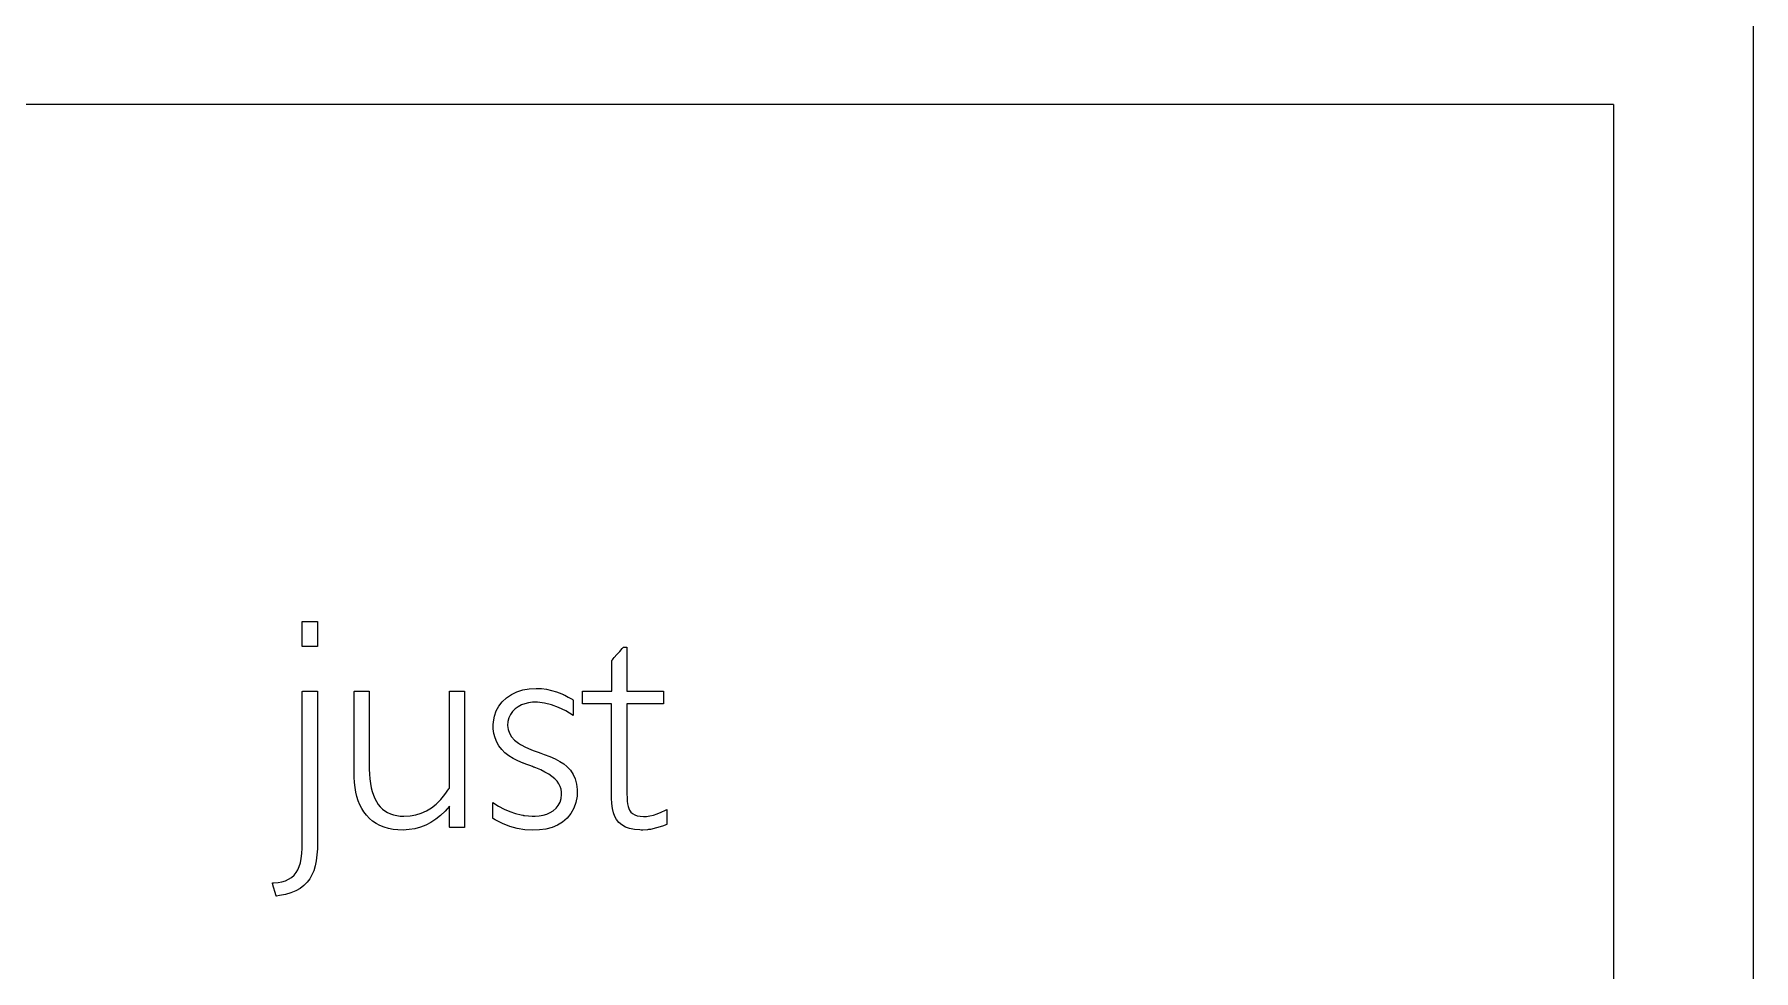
# Model space of a CAD drawing. Header units: millimetres. Extents: x 2232 to 85269, y -3593 to 5869.
# Drawn here: x 43522.5 to 43596, y -1496.8 to -1456.7 of the extents above; entities that cross this region are included whole.
import ezdxf

# ---------------------------------------------------------------- set-up
doc = ezdxf.new("R2010")
doc.units = ezdxf.units.MM
doc.layers.add('Standart', color=7, linetype='Continuous')

msp = doc.modelspace()

# ---------------------------------------------------------------- linework, layer by layer
at = {"layer": 'Standart', "color": 250, "linetype": 'Continuous', "lineweight": 5}
for points in [[(43596.01, -1762.073), (43596.01, 82.352)], [(43590.01, -1459.725), (43320.01, -1459.725)], [(43590.01, -1459.725), (43590.01, -1535.276)]]:
    msp.add_lwpolyline(points, dxfattribs=at)
at = {"layer": 'Standart', "color": 159, "linetype": 'Continuous', "lineweight": -3}
for points in [[(43533.925, -1482.896), (43533.925, -1481.826)], [(43533.925, -1481.826), (43534.573, -1481.826)], [(43534.573, -1481.826), (43534.573, -1482.896)], [(43534.573, -1482.896), (43533.925, -1482.896)], [(43547.194, -1483.463), (43547.227, -1483.425)], [(43547.227, -1483.425), (43547.272, -1483.373)], [(43547.272, -1483.373), (43547.384, -1483.244)], [(43547.384, -1483.244), (43547.503, -1483.107)], [(43547.503, -1483.107), (43547.603, -1482.991)], [(43547.603, -1482.991), (43547.639, -1482.951)], [(43547.639, -1482.951), (43547.659, -1482.927)], [(43547.659, -1482.927), (43547.669, -1482.922)], [(43547.669, -1482.922), (43547.725, -1482.922)], [(43547.725, -1482.922), (43547.794, -1482.922)], [(43547.794, -1482.922), (43547.813, -1482.922)], [(43547.813, -1482.922), (43547.815, -1482.922)], [(43547.815, -1482.922), (43547.815, -1482.937)], [(43547.815, -1482.937), (43547.815, -1482.969)], [(43547.815, -1482.969), (43547.815, -1483.077)], [(43547.815, -1483.077), (43547.815, -1483.235)], [(43547.815, -1483.235), (43547.815, -1483.429)], [(43547.815, -1483.429), (43547.815, -1483.649)], [(43547.173, -1483.494), (43547.175, -1483.485)], [(43547.173, -1483.541), (43547.173, -1483.494)], [(43547.173, -1483.63), (43547.173, -1483.541)], [(43547.173, -1483.75), (43547.173, -1483.63)], [(43547.173, -1483.894), (43547.173, -1483.75)], [(43547.173, -1484.214), (43547.173, -1483.894)], [(43547.175, -1483.485), (43547.194, -1483.463)], [(43547.815, -1483.649), (43547.815, -1484.111)], [(43547.815, -1484.111), (43547.815, -1484.328)], [(43533.925, -1484.821), (43533.953, -1484.816)], [(43533.925, -1484.865), (43533.925, -1484.821)], [(43533.925, -1484.952), (43533.925, -1484.865)], [(43533.953, -1484.816), (43534.038, -1484.816)], [(43534.038, -1484.816), (43534.159, -1484.816)], [(43534.159, -1484.816), (43534.423, -1484.816)], [(43534.423, -1484.816), (43534.522, -1484.816)], [(43534.522, -1484.816), (43534.571, -1484.816)], [(43534.571, -1484.816), (43534.573, -1484.816)], [(43534.573, -1484.816), (43534.573, -1484.845)], [(43534.573, -1484.845), (43534.573, -1484.919)], [(43536.148, -1484.817), (43536.152, -1484.816)], [(43536.148, -1484.829), (43536.148, -1484.817)], [(43536.148, -1484.856), (43536.148, -1484.829)], [(43536.148, -1484.898), (43536.148, -1484.856)], [(43536.148, -1484.952), (43536.148, -1484.898)], [(43536.152, -1484.816), (43536.19, -1484.816)], [(43536.19, -1484.816), (43536.259, -1484.816)], [(43536.259, -1484.816), (43536.351, -1484.816)], [(43536.351, -1484.816), (43536.558, -1484.816)], [(43536.558, -1484.816), (43536.654, -1484.816)], [(43536.654, -1484.816), (43536.73, -1484.816)], [(43536.73, -1484.816), (43536.779, -1484.816)], [(43536.779, -1484.816), (43536.789, -1484.816)], [(43536.789, -1484.816), (43536.79, -1484.826)], [(43536.79, -1484.826), (43536.79, -1484.848)], [(43536.79, -1484.848), (43536.79, -1484.884)], [(43536.79, -1484.884), (43536.79, -1484.992)], [(43540.221, -1484.828), (43540.222, -1484.816)], [(43540.221, -1484.857), (43540.221, -1484.828)], [(43540.221, -1484.902), (43540.221, -1484.857)], [(43540.221, -1484.963), (43540.221, -1484.902)], [(43540.222, -1484.816), (43540.232, -1484.816)], [(43540.232, -1484.816), (43540.28, -1484.816)], [(43540.28, -1484.816), (43540.357, -1484.816)], [(43540.357, -1484.816), (43540.453, -1484.816)], [(43540.453, -1484.816), (43540.66, -1484.816)], [(43540.66, -1484.816), (43540.752, -1484.816)], [(43540.752, -1484.816), (43540.821, -1484.816)], [(43540.821, -1484.816), (43540.859, -1484.816)], [(43540.859, -1484.816), (43540.863, -1484.817)], [(43540.863, -1484.817), (43540.863, -1484.837)], [(43540.863, -1484.837), (43540.863, -1484.881)], [(43540.863, -1484.881), (43540.863, -1484.949)], [(43542.87, -1484.946), (43543.103, -1484.834)], [(43543.103, -1484.834), (43543.358, -1484.755)], [(43543.358, -1484.755), (43543.636, -1484.707)], [(43543.636, -1484.707), (43543.936, -1484.691)], [(43543.936, -1484.691), (43544.152, -1484.7)], [(43544.152, -1484.7), (43544.369, -1484.728)], [(43544.369, -1484.728), (43544.587, -1484.774)], [(43544.587, -1484.774), (43544.806, -1484.839)], [(43544.806, -1484.839), (43545.027, -1484.923)], [(43545.907, -1484.828), (43545.907, -1484.816)], [(43545.907, -1484.816), (43545.927, -1484.816)], [(43545.907, -1484.859), (43545.907, -1484.828)], [(43545.907, -1484.958), (43545.907, -1484.859)], [(43545.927, -1484.816), (43545.99, -1484.816)], [(43545.99, -1484.816), (43546.088, -1484.816)], [(43546.088, -1484.816), (43546.213, -1484.816)], [(43546.213, -1484.816), (43546.51, -1484.816)], [(43546.51, -1484.816), (43546.813, -1484.816)], [(43546.813, -1484.816), (43546.946, -1484.816)], [(43546.946, -1484.816), (43547.056, -1484.816)], [(43547.056, -1484.816), (43547.133, -1484.816)], [(43547.133, -1484.816), (43547.171, -1484.816)], [(43547.171, -1484.816), (43547.173, -1484.803)], [(43547.173, -1484.521), (43547.173, -1484.214)], [(43547.173, -1484.648), (43547.173, -1484.521)], [(43547.173, -1484.745), (43547.173, -1484.648)], [(43547.173, -1484.803), (43547.173, -1484.745)], [(43547.815, -1484.328), (43547.815, -1484.52)], [(43547.815, -1484.52), (43547.815, -1484.674)], [(43547.815, -1484.674), (43547.815, -1484.777)], [(43547.815, -1484.777), (43547.815, -1484.805)], [(43547.815, -1484.805), (43547.815, -1484.816)], [(43547.815, -1484.816), (43547.842, -1484.816)], [(43547.842, -1484.816), (43547.922, -1484.816)], [(43547.922, -1484.816), (43548.045, -1484.816)], [(43548.045, -1484.816), (43548.201, -1484.816)], [(43548.201, -1484.816), (43548.379, -1484.816)], [(43548.379, -1484.816), (43548.759, -1484.816)], [(43548.759, -1484.816), (43548.941, -1484.816)], [(43548.941, -1484.816), (43549.104, -1484.816)], [(43549.104, -1484.816), (43549.238, -1484.816)], [(43549.238, -1484.816), (43549.331, -1484.816)], [(43549.331, -1484.816), (43549.375, -1484.816)], [(43549.375, -1484.816), (43549.376, -1484.822)], [(43549.376, -1484.822), (43549.376, -1484.887)], [(43549.376, -1484.887), (43549.376, -1485)], [(43533.925, -1485.078), (43533.925, -1484.952)], [(43533.925, -1485.242), (43533.925, -1485.078)], [(43533.925, -1485.438), (43533.925, -1485.242)], [(43533.925, -1485.664), (43533.925, -1485.438)], [(43534.573, -1484.919), (43534.573, -1485.034)], [(43534.573, -1485.034), (43534.573, -1485.187)], [(43534.573, -1485.187), (43534.573, -1485.374)], [(43534.573, -1485.374), (43534.573, -1485.592)], [(43534.573, -1485.592), (43534.573, -1485.838)], [(43536.148, -1485.097), (43536.148, -1484.952)], [(43536.148, -1485.284), (43536.148, -1485.097)], [(43536.148, -1485.506), (43536.148, -1485.284)], [(43536.148, -1485.756), (43536.148, -1485.506)], [(43536.79, -1484.992), (43536.79, -1485.141)], [(43536.79, -1485.141), (43536.79, -1485.326)], [(43536.79, -1485.326), (43536.79, -1485.54)], [(43536.79, -1485.54), (43536.79, -1485.777)], [(43540.221, -1485.038), (43540.221, -1484.963)], [(43540.221, -1485.127), (43540.221, -1485.038)], [(43540.221, -1485.227), (43540.221, -1485.127)], [(43540.221, -1485.462), (43540.221, -1485.227)], [(43540.221, -1485.733), (43540.221, -1485.462)], [(43540.863, -1484.949), (43540.863, -1485.037)], [(43540.863, -1485.037), (43540.863, -1485.146)], [(43540.863, -1485.146), (43540.863, -1485.273)], [(43540.863, -1485.273), (43540.863, -1485.417)], [(43540.863, -1485.417), (43540.863, -1485.577)], [(43540.863, -1485.577), (43540.863, -1485.751)], [(43542.217, -1485.654), (43542.329, -1485.448)], [(43542.329, -1485.448), (43542.477, -1485.259)], [(43542.477, -1485.259), (43542.66, -1485.089)], [(43542.66, -1485.089), (43542.87, -1484.946)], [(43543.035, -1485.57), (43542.917, -1485.685)], [(43543.165, -1485.475), (43543.035, -1485.57)], [(43543.302, -1485.401), (43543.165, -1485.475)], [(43543.449, -1485.345), (43543.302, -1485.401)], [(43543.607, -1485.307), (43543.449, -1485.345)], [(43543.775, -1485.286), (43543.607, -1485.307)], [(43543.862, -1485.282), (43543.775, -1485.286)], [(43543.916, -1485.282), (43543.862, -1485.282)], [(43543.988, -1485.284), (43543.916, -1485.282)], [(43544.282, -1485.318), (43543.988, -1485.284)], [(43544.581, -1485.391), (43544.282, -1485.318)], [(43544.887, -1485.504), (43544.581, -1485.391)], [(43545.199, -1485.657), (43544.887, -1485.504)], [(43545.027, -1484.923), (43545.083, -1484.947)], [(43545.083, -1484.947), (43545.104, -1484.956)], [(43545.104, -1484.956), (43545.114, -1484.961)], [(43545.114, -1484.961), (43545.151, -1484.979)], [(43545.151, -1484.979), (43545.305, -1485.059)], [(43545.305, -1485.059), (43545.463, -1485.149)], [(43545.463, -1485.149), (43545.503, -1485.173)], [(43545.503, -1485.173), (43545.517, -1485.182)], [(43545.517, -1485.182), (43545.517, -1485.189)], [(43545.517, -1485.189), (43545.517, -1485.225)], [(43545.517, -1485.225), (43545.517, -1485.286)], [(43545.517, -1485.286), (43545.517, -1485.453)], [(43545.517, -1485.453), (43545.517, -1485.638)], [(43545.517, -1485.638), (43545.517, -1485.721)], [(43545.907, -1485.087), (43545.907, -1484.958)], [(43545.907, -1485.216), (43545.907, -1485.087)], [(43545.907, -1485.315), (43545.907, -1485.216)], [(43545.907, -1485.346), (43545.907, -1485.315)], [(43545.907, -1485.358), (43545.907, -1485.346)], [(43545.926, -1485.358), (43545.907, -1485.358)], [(43545.988, -1485.358), (43545.926, -1485.358)], [(43546.085, -1485.358), (43545.988, -1485.358)], [(43546.207, -1485.358), (43546.085, -1485.358)], [(43546.498, -1485.358), (43546.207, -1485.358)], [(43546.795, -1485.358), (43546.498, -1485.358)], [(43546.925, -1485.358), (43546.795, -1485.358)], [(43547.033, -1485.358), (43546.925, -1485.358)], [(43547.109, -1485.358), (43547.033, -1485.358)], [(43547.145, -1485.358), (43547.109, -1485.358)], [(43547.147, -1485.361), (43547.145, -1485.358)], [(43547.147, -1485.396), (43547.147, -1485.361)], [(43547.147, -1485.464), (43547.147, -1485.396)], [(43547.147, -1485.564), (43547.147, -1485.464)], [(43547.147, -1485.691), (43547.147, -1485.564)], [(43547.827, -1485.358), (43547.815, -1485.358)], [(43547.815, -1485.358), (43547.815, -1485.369)], [(43547.815, -1485.369), (43547.815, -1485.415)], [(43547.815, -1485.415), (43547.815, -1485.495)], [(43547.815, -1485.495), (43547.815, -1485.604)], [(43547.815, -1485.604), (43547.815, -1485.741)], [(43547.89, -1485.358), (43547.827, -1485.358)], [(43548, -1485.358), (43547.89, -1485.358)], [(43548.146, -1485.358), (43548, -1485.358)], [(43548.504, -1485.358), (43548.146, -1485.358)], [(43548.882, -1485.358), (43548.504, -1485.358)], [(43549.053, -1485.358), (43548.882, -1485.358)], [(43549.197, -1485.358), (43549.053, -1485.358)], [(43549.305, -1485.358), (43549.197, -1485.358)], [(43549.366, -1485.358), (43549.305, -1485.358)], [(43549.376, -1485.356), (43549.366, -1485.358)], [(43549.376, -1485), (43549.376, -1485.253)], [(43549.376, -1485.253), (43549.376, -1485.337)], [(43549.376, -1485.337), (43549.376, -1485.356)], [(43533.925, -1485.916), (43533.925, -1485.664)], [(43533.925, -1486.192), (43533.925, -1485.916)], [(43533.925, -1486.797), (43533.925, -1486.192)], [(43534.573, -1485.838), (43534.573, -1486.109)], [(43534.573, -1486.109), (43534.573, -1486.4)], [(43536.148, -1486.027), (43536.148, -1485.756)], [(43536.148, -1486.604), (43536.148, -1486.027)], [(43536.79, -1485.777), (43536.79, -1486.294)], [(43536.79, -1486.294), (43536.79, -1486.826)], [(43540.221, -1486.033), (43540.221, -1485.733)], [(43540.221, -1486.354), (43540.221, -1486.033)], [(43540.221, -1486.688), (43540.221, -1486.354)], [(43540.863, -1485.751), (43540.863, -1485.938)], [(43540.863, -1485.938), (43540.863, -1486.345)], [(43540.863, -1486.345), (43540.863, -1486.786)], [(43542.091, -1486.278), (43542.092, -1486.246)], [(43542.092, -1486.324), (43542.091, -1486.278)], [(43542.092, -1486.246), (43542.099, -1486.119)], [(43542.096, -1486.427), (43542.092, -1486.324)], [(43542.099, -1486.119), (43542.14, -1485.877)], [(43542.14, -1485.877), (43542.217, -1485.654)], [(43542.721, -1486.109), (43542.708, -1486.277)], [(43542.708, -1486.277), (43542.727, -1486.449)], [(43542.761, -1485.954), (43542.721, -1486.109)], [(43542.826, -1485.813), (43542.761, -1485.954)], [(43542.917, -1485.685), (43542.826, -1485.813)], [(43545.517, -1485.85), (43545.199, -1485.657)], [(43545.517, -1485.721), (43545.517, -1485.788)], [(43545.517, -1485.788), (43545.517, -1485.833)], [(43545.517, -1485.833), (43545.517, -1485.85)], [(43547.147, -1485.844), (43547.147, -1485.691)], [(43547.147, -1486.017), (43547.147, -1485.844)], [(43547.147, -1486.209), (43547.147, -1486.017)], [(43547.147, -1486.635), (43547.147, -1486.209)], [(43547.815, -1485.741), (43547.815, -1485.901)], [(43547.815, -1485.901), (43547.815, -1486.081)], [(43547.815, -1486.081), (43547.815, -1486.491)], [(43533.925, -1487.454), (43533.925, -1486.797)], [(43534.573, -1486.4), (43534.573, -1487.031)], [(43534.573, -1487.031), (43534.573, -1488.394)], [(43536.148, -1487.182), (43536.148, -1486.604)], [(43536.79, -1486.826), (43536.79, -1487.082)], [(43536.79, -1487.082), (43536.79, -1487.321)], [(43540.221, -1487.361), (43540.221, -1486.688)], [(43540.863, -1486.786), (43540.863, -1487.725)], [(43542.123, -1486.624), (43542.096, -1486.427)], [(43542.172, -1486.81), (43542.123, -1486.624)], [(43542.243, -1486.985), (43542.172, -1486.81)], [(43542.337, -1487.148), (43542.243, -1486.985)], [(43542.727, -1486.449), (43542.783, -1486.611)], [(43542.783, -1486.611), (43542.876, -1486.762)], [(43542.876, -1486.762), (43543.006, -1486.904)], [(43543.006, -1486.904), (43543.174, -1487.035)], [(43543.174, -1487.035), (43543.221, -1487.067)], [(43543.221, -1487.067), (43543.255, -1487.088)], [(43543.255, -1487.088), (43543.311, -1487.122)], [(43547.147, -1487.096), (43547.147, -1486.635)], [(43547.147, -1487.566), (43547.147, -1487.096)], [(43547.815, -1486.491), (43547.815, -1486.945)], [(43547.815, -1486.945), (43547.815, -1487.416)], [(43533.925, -1488.813), (43533.925, -1487.454)], [(43536.148, -1487.453), (43536.148, -1487.182)], [(43536.148, -1487.703), (43536.148, -1487.453)], [(43536.148, -1487.925), (43536.148, -1487.703)], [(43536.79, -1487.321), (43536.79, -1487.539)], [(43536.79, -1487.539), (43536.79, -1487.729)], [(43536.79, -1487.729), (43536.79, -1487.884)], [(43540.221, -1487.685), (43540.221, -1487.361)], [(43540.221, -1487.989), (43540.221, -1487.685)], [(43540.863, -1487.725), (43540.863, -1488.664)], [(43542.454, -1487.299), (43542.337, -1487.148)], [(43542.593, -1487.44), (43542.454, -1487.299)], [(43542.755, -1487.569), (43542.593, -1487.44)], [(43542.939, -1487.687), (43542.755, -1487.569)], [(43543.146, -1487.794), (43542.939, -1487.687)], [(43543.375, -1487.889), (43543.146, -1487.794)], [(43543.311, -1487.122), (43543.445, -1487.192)], [(43543.445, -1487.192), (43543.607, -1487.266)], [(43543.607, -1487.266), (43543.797, -1487.343)], [(43543.797, -1487.343), (43544.015, -1487.424)], [(43544.015, -1487.424), (43544.134, -1487.465)], [(43544.134, -1487.465), (43544.267, -1487.511)], [(43544.267, -1487.511), (43544.521, -1487.608)], [(43544.521, -1487.608), (43544.746, -1487.709)], [(43544.746, -1487.709), (43544.942, -1487.812)], [(43544.942, -1487.812), (43545.109, -1487.918)], [(43547.147, -1488.021), (43547.147, -1487.566)], [(43547.815, -1487.416), (43547.815, -1487.881)], [(43534.573, -1488.394), (43534.573, -1489.07)], [(43536.148, -1488.112), (43536.148, -1487.925)], [(43536.148, -1488.257), (43536.148, -1488.112)], [(43536.148, -1488.311), (43536.148, -1488.257)], [(43536.148, -1488.352), (43536.148, -1488.311)], [(43536.148, -1488.38), (43536.148, -1488.352)], [(43536.148, -1488.392), (43536.148, -1488.38)], [(43536.148, -1488.405), (43536.148, -1488.392)], [(43536.148, -1488.434), (43536.148, -1488.405)], [(43536.149, -1488.491), (43536.148, -1488.434)], [(43536.159, -1488.714), (43536.149, -1488.491)], [(43536.79, -1487.884), (43536.79, -1487.997)], [(43536.79, -1487.997), (43536.79, -1488.037)], [(43536.79, -1488.037), (43536.79, -1488.063)], [(43536.79, -1488.063), (43536.79, -1488.077)], [(43536.79, -1488.077), (43536.79, -1488.086)], [(43536.79, -1488.086), (43536.79, -1488.142)], [(43536.79, -1488.142), (43536.797, -1488.36)], [(43536.797, -1488.36), (43536.813, -1488.565)], [(43536.813, -1488.565), (43536.838, -1488.758)], [(43540.221, -1488.265), (43540.221, -1487.989)], [(43540.221, -1488.505), (43540.221, -1488.265)], [(43540.221, -1488.609), (43540.221, -1488.505)], [(43543.387, -1487.894), (43543.375, -1487.889)], [(43543.419, -1487.906), (43543.387, -1487.894)], [(43543.525, -1487.945), (43543.419, -1487.906)], [(43543.656, -1487.994), (43543.525, -1487.945)], [(43543.774, -1488.038), (43543.656, -1487.994)], [(43543.817, -1488.054), (43543.774, -1488.038)], [(43543.843, -1488.063), (43543.817, -1488.054)], [(43543.848, -1488.065), (43543.843, -1488.063)], [(43543.866, -1488.072), (43543.848, -1488.065)], [(43543.848, -1488.065), (43543.848, -1488.065)], [(43543.92, -1488.093), (43543.866, -1488.072)], [(43544.122, -1488.178), (43543.92, -1488.093)], [(43544.304, -1488.267), (43544.122, -1488.178)], [(43544.465, -1488.36), (43544.304, -1488.267)], [(43544.606, -1488.457), (43544.465, -1488.36)], [(43544.726, -1488.558), (43544.606, -1488.457)], [(43544.826, -1488.663), (43544.726, -1488.558)], [(43545.109, -1487.918), (43545.246, -1488.027)], [(43545.246, -1488.027), (43545.396, -1488.188)], [(43545.396, -1488.188), (43545.514, -1488.367)], [(43545.514, -1488.367), (43545.602, -1488.564)], [(43545.602, -1488.564), (43545.659, -1488.781)], [(43547.147, -1488.435), (43547.147, -1488.021)], [(43547.147, -1488.618), (43547.147, -1488.435)], [(43547.815, -1487.881), (43547.815, -1488.313)], [(43547.815, -1488.313), (43547.815, -1488.508)], [(43547.815, -1488.508), (43547.815, -1488.686)], [(43533.925, -1489.461), (43533.925, -1488.813)], [(43534.573, -1489.07), (43534.573, -1489.708)], [(43536.182, -1488.926), (43536.159, -1488.714)], [(43536.216, -1489.128), (43536.182, -1488.926)], [(43536.261, -1489.319), (43536.216, -1489.128)], [(43536.318, -1489.499), (43536.261, -1489.319)], [(43536.838, -1488.758), (43536.871, -1488.938)], [(43536.871, -1488.938), (43536.914, -1489.106)], [(43536.914, -1489.106), (43536.965, -1489.261)], [(43536.965, -1489.261), (43537.026, -1489.404)], [(43539.847, -1489.447), (43540.028, -1489.23)], [(43540.028, -1489.23), (43540.197, -1488.984)], [(43540.197, -1488.984), (43540.218, -1488.951)], [(43540.218, -1488.951), (43540.221, -1488.945)], [(43540.221, -1488.701), (43540.221, -1488.609)], [(43540.221, -1488.78), (43540.221, -1488.701)], [(43540.221, -1488.844), (43540.221, -1488.78)], [(43540.221, -1488.894), (43540.221, -1488.844)], [(43540.221, -1488.928), (43540.221, -1488.894)], [(43540.221, -1488.945), (43540.221, -1488.928)], [(43540.863, -1488.664), (43540.863, -1489.106)], [(43540.863, -1489.106), (43540.863, -1489.512)], [(43544.905, -1488.773), (43544.826, -1488.663)], [(43544.963, -1488.886), (43544.905, -1488.773)], [(43545.001, -1489.004), (43544.963, -1488.886)], [(43544.996, -1489.399), (43545.018, -1489.228)], [(43545.018, -1489.126), (43545.001, -1489.004)], [(43545.019, -1489.183), (43545.018, -1489.126)], [(43545.018, -1489.228), (43545.019, -1489.183)], [(43545.678, -1489.295), (43545.631, -1489.57)], [(43545.659, -1488.781), (43545.685, -1489.015)], [(43545.686, -1489.148), (43545.678, -1489.295)], [(43545.685, -1489.015), (43545.686, -1489.148)], [(43547.147, -1488.782), (43547.147, -1488.618)], [(43547.147, -1488.923), (43547.147, -1488.782)], [(43547.147, -1489.037), (43547.147, -1488.923)], [(43547.147, -1489.123), (43547.147, -1489.037)], [(43547.147, -1489.175), (43547.147, -1489.123)], [(43547.147, -1489.196), (43547.147, -1489.175)], [(43547.148, -1489.26), (43547.147, -1489.196)], [(43547.151, -1489.385), (43547.148, -1489.26)], [(43547.815, -1488.686), (43547.815, -1488.843)], [(43547.815, -1488.843), (43547.815, -1488.976)], [(43547.815, -1488.976), (43547.815, -1489.081)], [(43547.815, -1489.081), (43547.815, -1489.156)], [(43547.815, -1489.156), (43547.815, -1489.197)], [(43547.815, -1489.197), (43547.815, -1489.205)], [(43547.815, -1489.205), (43547.818, -1489.365)], [(43547.815, -1489.205), (43547.815, -1489.205)], [(43547.815, -1489.205), (43547.815, -1489.205)], [(43533.925, -1489.765), (43533.925, -1489.461)], [(43533.925, -1490.052), (43533.925, -1489.765)], [(43533.925, -1490.317), (43533.925, -1490.052)], [(43534.573, -1489.708), (43534.573, -1490.003)], [(43534.573, -1490.003), (43534.573, -1490.278)], [(43536.387, -1489.668), (43536.318, -1489.499)], [(43536.467, -1489.827), (43536.387, -1489.668)], [(43536.559, -1489.975), (43536.467, -1489.827)], [(43536.666, -1490.115), (43536.559, -1489.975)], [(43537.026, -1489.404), (43537.095, -1489.534)], [(43537.095, -1489.534), (43537.173, -1489.652)], [(43537.173, -1489.652), (43537.26, -1489.758)], [(43537.26, -1489.758), (43537.356, -1489.851)], [(43537.356, -1489.851), (43537.46, -1489.932)], [(43537.46, -1489.932), (43537.574, -1490)], [(43537.574, -1490), (43537.697, -1490.056)], [(43538.779, -1490.098), (43539.015, -1490.026)], [(43539.015, -1490.026), (43539.239, -1489.924)], [(43539.239, -1489.924), (43539.453, -1489.794)], [(43539.453, -1489.794), (43539.656, -1489.635)], [(43539.656, -1489.635), (43539.847, -1489.447)], [(43540.036, -1489.944), (43539.843, -1490.129)], [(43540.221, -1489.734), (43540.036, -1489.944)], [(43540.221, -1489.738), (43540.221, -1489.734)], [(43540.221, -1489.734), (43540.221, -1489.734)], [(43540.221, -1489.734), (43540.221, -1489.734)], [(43540.221, -1489.756), (43540.221, -1489.738)], [(43540.221, -1489.83), (43540.221, -1489.756)], [(43540.221, -1489.943), (43540.221, -1489.83)], [(43540.221, -1490.226), (43540.221, -1489.943)], [(43540.863, -1489.512), (43540.863, -1489.699)], [(43540.863, -1489.699), (43540.863, -1489.874)], [(43540.863, -1489.874), (43540.863, -1490.033)], [(43540.863, -1490.033), (43540.863, -1490.178)], [(43542.079, -1489.576), (43542.32, -1489.728)], [(43542.079, -1489.578), (43542.079, -1489.576)], [(43542.079, -1489.576), (43542.079, -1489.576)], [(43542.079, -1489.576), (43542.079, -1489.576)], [(43542.079, -1489.605), (43542.079, -1489.578)], [(43542.079, -1489.659), (43542.079, -1489.605)], [(43542.079, -1489.732), (43542.079, -1489.659)], [(43542.079, -1489.913), (43542.079, -1489.732)], [(43542.079, -1490.094), (43542.079, -1489.913)], [(43542.32, -1489.728), (43542.562, -1489.856)], [(43542.562, -1489.856), (43542.805, -1489.961)], [(43542.805, -1489.961), (43543.049, -1490.044)], [(43543.049, -1490.044), (43543.294, -1490.103)], [(43544.383, -1490.065), (43544.525, -1490.002)], [(43544.525, -1490.002), (43544.654, -1489.922)], [(43544.654, -1489.922), (43544.778, -1489.815)], [(43544.778, -1489.815), (43544.876, -1489.693)], [(43544.876, -1489.693), (43544.949, -1489.554)], [(43544.949, -1489.554), (43544.996, -1489.399)], [(43545.419, -1490.042), (43545.253, -1490.24)], [(43545.545, -1489.819), (43545.419, -1490.042)], [(43545.631, -1489.57), (43545.545, -1489.819)], [(43547.168, -1489.617), (43547.151, -1489.385)], [(43547.199, -1489.824), (43547.168, -1489.617)], [(43547.243, -1490.007), (43547.199, -1489.824)], [(43547.301, -1490.165), (43547.243, -1490.007)], [(43547.818, -1489.365), (43547.827, -1489.508)], [(43547.827, -1489.508), (43547.843, -1489.634)], [(43547.843, -1489.634), (43547.864, -1489.742)], [(43547.864, -1489.742), (43547.891, -1489.832)], [(43547.891, -1489.832), (43547.924, -1489.904)], [(43547.924, -1489.904), (43547.982, -1489.981)], [(43547.982, -1489.981), (43548.057, -1490.046)], [(43548.057, -1490.046), (43548.148, -1490.098)], [(43548.945, -1490.105), (43549.108, -1490.053)], [(43549.108, -1490.053), (43549.281, -1489.984)], [(43549.281, -1489.984), (43549.467, -1489.9)], [(43549.467, -1489.9), (43549.515, -1489.876)], [(43549.515, -1489.876), (43549.522, -1489.875)], [(43549.522, -1489.875), (43549.522, -1489.897)], [(43549.522, -1489.897), (43549.522, -1489.995)], [(43549.522, -1489.995), (43549.522, -1490.293)], [(43533.925, -1490.558), (43533.925, -1490.317)], [(43533.925, -1490.771), (43533.925, -1490.558)], [(43533.925, -1490.953), (43533.925, -1490.771)], [(43534.573, -1490.278), (43534.573, -1490.53)], [(43534.573, -1490.53), (43534.573, -1490.755)], [(43534.573, -1490.755), (43534.573, -1490.949)], [(43536.793, -1490.25), (43536.666, -1490.115)], [(43536.931, -1490.369), (43536.793, -1490.25)], [(43537.082, -1490.471), (43536.931, -1490.369)], [(43537.245, -1490.557), (43537.082, -1490.471)], [(43537.42, -1490.628), (43537.245, -1490.557)], [(43537.606, -1490.682), (43537.42, -1490.628)], [(43537.805, -1490.719), (43537.606, -1490.682)], [(43537.697, -1490.056), (43537.828, -1490.1)], [(43538.016, -1490.741), (43537.805, -1490.719)], [(43537.828, -1490.1), (43537.968, -1490.131)], [(43537.968, -1490.131), (43538.117, -1490.15)], [(43538.244, -1490.747), (43538.016, -1490.741)], [(43538.117, -1490.15), (43538.275, -1490.156)], [(43538.498, -1490.731), (43538.244, -1490.747)], [(43538.275, -1490.156), (43538.533, -1490.141)], [(43538.744, -1490.692), (43538.498, -1490.731)], [(43538.533, -1490.141), (43538.779, -1490.098)], [(43538.982, -1490.627), (43538.744, -1490.692)], [(43539.21, -1490.539), (43538.982, -1490.627)], [(43539.43, -1490.427), (43539.21, -1490.539)], [(43539.64, -1490.29), (43539.43, -1490.427)], [(43539.843, -1490.129), (43539.64, -1490.29)], [(43540.221, -1490.369), (43540.221, -1490.226)], [(43540.221, -1490.494), (43540.221, -1490.369)], [(43540.221, -1490.586), (43540.221, -1490.494)], [(43540.221, -1490.615), (43540.221, -1490.586)], [(43540.221, -1490.632), (43540.221, -1490.615)], [(43540.232, -1490.634), (43540.221, -1490.632)], [(43540.28, -1490.634), (43540.232, -1490.634)], [(43540.357, -1490.634), (43540.28, -1490.634)], [(43540.453, -1490.634), (43540.357, -1490.634)], [(43540.66, -1490.634), (43540.453, -1490.634)], [(43540.752, -1490.634), (43540.66, -1490.634)], [(43540.821, -1490.634), (43540.752, -1490.634)], [(43540.859, -1490.634), (43540.821, -1490.634)], [(43540.863, -1490.633), (43540.859, -1490.634)], [(43540.863, -1490.178), (43540.863, -1490.305)], [(43540.863, -1490.305), (43540.863, -1490.413)], [(43540.863, -1490.413), (43540.863, -1490.502)], [(43540.863, -1490.502), (43540.863, -1490.569)], [(43540.863, -1490.569), (43540.863, -1490.613)], [(43540.863, -1490.613), (43540.863, -1490.633)], [(43542.079, -1490.168), (43542.079, -1490.094)], [(43542.079, -1490.222), (43542.079, -1490.168)], [(43542.079, -1490.249), (43542.079, -1490.222)], [(43542.079, -1490.25), (43542.079, -1490.249)], [(43542.085, -1490.255), (43542.079, -1490.25)], [(43542.104, -1490.266), (43542.085, -1490.255)], [(43542.18, -1490.312), (43542.104, -1490.266)], [(43542.486, -1490.474), (43542.18, -1490.312)], [(43542.798, -1490.599), (43542.486, -1490.474)], [(43543.116, -1490.689), (43542.798, -1490.599)], [(43543.438, -1490.742), (43543.116, -1490.689)], [(43543.294, -1490.103), (43543.355, -1490.114)], [(43543.355, -1490.114), (43543.379, -1490.118)], [(43543.379, -1490.118), (43543.39, -1490.12)], [(43543.39, -1490.12), (43543.432, -1490.127)], [(43543.432, -1490.127), (43543.599, -1490.146)], [(43543.766, -1490.76), (43543.438, -1490.742)], [(43543.599, -1490.146), (43543.763, -1490.155)], [(43543.763, -1490.155), (43543.803, -1490.156)], [(43544.069, -1490.746), (43543.766, -1490.76)], [(43543.803, -1490.156), (43543.832, -1490.156)], [(43543.832, -1490.156), (43543.88, -1490.155)], [(43543.88, -1490.155), (43544.06, -1490.141)], [(43544.06, -1490.141), (43544.228, -1490.111)], [(43544.349, -1490.704), (43544.069, -1490.746)], [(43544.228, -1490.111), (43544.383, -1490.065)], [(43544.607, -1490.633), (43544.349, -1490.704)], [(43544.842, -1490.534), (43544.607, -1490.633)], [(43545.054, -1490.407), (43544.842, -1490.534)], [(43545.155, -1490.329), (43545.054, -1490.407)], [(43545.253, -1490.24), (43545.155, -1490.329)], [(43547.373, -1490.299), (43547.301, -1490.165)], [(43547.471, -1490.423), (43547.373, -1490.299)], [(43547.599, -1490.532), (43547.471, -1490.423)], [(43547.752, -1490.618), (43547.599, -1490.532)], [(43547.929, -1490.682), (43547.752, -1490.618)], [(43548.132, -1490.725), (43547.929, -1490.682)], [(43548.359, -1490.745), (43548.132, -1490.725)], [(43548.148, -1490.098), (43548.256, -1490.135)], [(43548.256, -1490.135), (43548.381, -1490.158)], [(43548.419, -1490.747), (43548.359, -1490.745)], [(43548.381, -1490.158), (43548.523, -1490.168)], [(43548.45, -1490.747), (43548.419, -1490.747)], [(43548.468, -1490.747), (43548.45, -1490.747)], [(43548.496, -1490.747), (43548.468, -1490.747)], [(43548.692, -1490.737), (43548.496, -1490.747)], [(43548.523, -1490.168), (43548.656, -1490.163)], [(43548.656, -1490.163), (43548.795, -1490.142)], [(43548.733, -1490.732), (43548.692, -1490.737)], [(43548.752, -1490.729), (43548.733, -1490.732)], [(43548.816, -1490.718), (43548.752, -1490.729)], [(43548.795, -1490.142), (43548.945, -1490.105)], [(43549.077, -1490.659), (43548.816, -1490.718)], [(43549.327, -1490.583), (43549.077, -1490.659)], [(43549.448, -1490.538), (43549.327, -1490.583)], [(43549.508, -1490.514), (43549.448, -1490.538)], [(43549.522, -1490.507), (43549.508, -1490.514)], [(43549.522, -1490.293), (43549.522, -1490.425)], [(43549.522, -1490.425), (43549.522, -1490.472)], [(43549.522, -1490.472), (43549.522, -1490.501)], [(43549.522, -1490.501), (43549.522, -1490.507)], [(43533.905, -1491.756), (43533.92, -1491.526)], [(43533.92, -1491.526), (43533.924, -1491.402)], [(43533.924, -1491.402), (43533.925, -1491.338)], [(43533.925, -1491.101), (43533.925, -1490.953)], [(43533.925, -1491.21), (43533.925, -1491.101)], [(43533.925, -1491.279), (43533.925, -1491.21)], [(43533.925, -1491.302), (43533.925, -1491.279)], [(43533.925, -1491.306), (43533.925, -1491.302)], [(43533.925, -1491.302), (43533.925, -1491.302)], [(43533.925, -1491.302), (43533.925, -1491.302)], [(43533.925, -1491.302), (43533.925, -1491.302)], [(43533.925, -1491.338), (43533.925, -1491.306)], [(43534.573, -1491.407), (43534.57, -1491.547)], [(43534.573, -1490.949), (43534.573, -1491.11)], [(43534.573, -1491.11), (43534.573, -1491.234)], [(43534.573, -1491.234), (43534.573, -1491.317)], [(43534.573, -1491.317), (43534.573, -1491.356)], [(43534.573, -1491.356), (43534.573, -1491.37)], [(43534.573, -1491.37), (43534.573, -1491.407)], [(43533.794, -1492.309), (43533.842, -1492.148)], [(43533.842, -1492.148), (43533.879, -1491.963)], [(43533.879, -1491.963), (43533.905, -1491.756)], [(43534.521, -1492.059), (43534.474, -1492.283)], [(43534.552, -1491.813), (43534.521, -1492.059)], [(43534.57, -1491.547), (43534.552, -1491.813)], [(43532.709, -1493.007), (43532.887, -1492.993)], [(43532.887, -1492.993), (43533.052, -1492.963)], [(43533.052, -1492.963), (43533.202, -1492.915)], [(43533.202, -1492.915), (43533.339, -1492.851)], [(43533.339, -1492.851), (43533.462, -1492.771)], [(43533.462, -1492.771), (43533.572, -1492.673)], [(43533.572, -1492.673), (43533.665, -1492.564)], [(43533.665, -1492.564), (43533.735, -1492.448)], [(43533.735, -1492.448), (43533.794, -1492.309)], [(43534.134, -1492.98), (43533.995, -1493.119)], [(43534.247, -1492.83), (43534.134, -1492.98)], [(43534.337, -1492.668), (43534.247, -1492.83)], [(43534.413, -1492.486), (43534.337, -1492.668)], [(43534.474, -1492.283), (43534.413, -1492.486)], [(43532.647, -1493.009), (43532.647, -1493.008)], [(43532.647, -1493.008), (43532.663, -1493.008)], [(43532.651, -1493.022), (43532.647, -1493.009)], [(43532.669, -1493.087), (43532.651, -1493.022)], [(43532.663, -1493.008), (43532.709, -1493.007)], [(43532.697, -1493.187), (43532.669, -1493.087)], [(43532.761, -1493.42), (43532.697, -1493.187)], [(43532.787, -1493.514), (43532.761, -1493.42)], [(43532.802, -1493.568), (43532.787, -1493.514)], [(43532.803, -1493.573), (43532.802, -1493.568)], [(43532.804, -1493.574), (43532.803, -1493.573)], [(43532.819, -1493.573), (43532.804, -1493.574)], [(43532.955, -1493.553), (43532.819, -1493.573)], [(43533.209, -1493.501), (43532.955, -1493.553)], [(43533.44, -1493.432), (43533.209, -1493.501)], [(43533.648, -1493.345), (43533.44, -1493.432)], [(43533.833, -1493.241), (43533.648, -1493.345)], [(43533.995, -1493.119), (43533.833, -1493.241)]]:
    msp.add_lwpolyline(points, dxfattribs=at)

doc.saveas('drawing.dxf')
